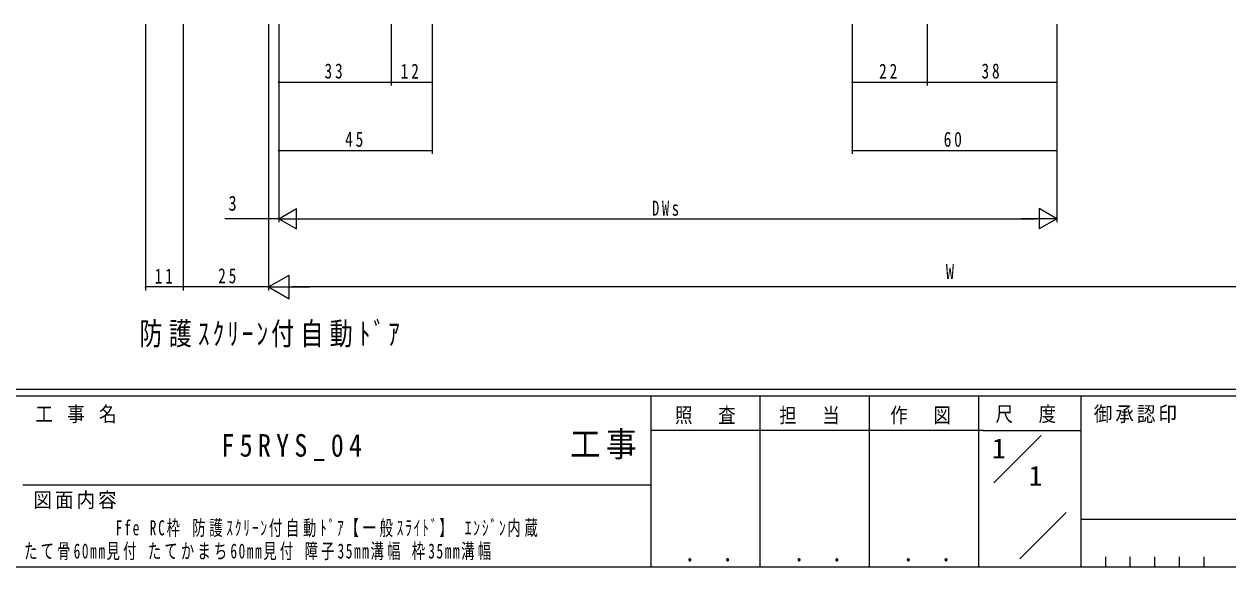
# Model space of a CAD drawing. Units: millimetres, scale not verified. Extents: x -567 to 567, y -403 to 403.
# Drawn here: x -10.3 to 342.4, y -403 to -244 of the extents above; entities that cross this region are included whole.
import ezdxf
from ezdxf.enums import TextEntityAlignment as Align

# ---------------------------------------------------------------- set-up
doc = ezdxf.new("R2010")
doc.units = ezdxf.units.MM
doc.header["$LTSCALE"] = 2
doc.layers.add('0-1_USER1', color=7, linetype='Continuous', lineweight=18)
doc.layers.add('0-7_YKK_D', color=6, linetype='Continuous', lineweight=18)
doc.layers.add('0-2_YKK_ZWAK', color=7, linetype='Continuous')
doc.styles.add('ＭＳ ゴシック', font='')
doc.styles.get('ＭＳ ゴシック').set_extended_font_data('MS Gothic')

msp = doc.modelspace()

# ---------------------------------------------------------------- linework, layer by layer
at = {"layer": '0-1_USER1'}
for p, q in [((537.274, -351), (-562.726, -351)), ((483.274, -353), (-562.726, -353)), ((173.274, -353), (173.274, -403)), ((205.274, -353), (205.274, -403)), ((237.274, -353), (237.274, -403)), ((269.274, -353), (269.274, -403)), ((299.274, -353), (299.274, -403)), ((270.68, -362.999), (173.274, -362.999)), ((270.68, -362.999), (299.274, -362.999)), ((273.803, -378.337), (287.65, -364.49)), ((-10.726, -378.999), (173.274, -378.999)), ((281.377, -400.636), (294.983, -387.03)), ((299.274, -389), (443.274, -389)), ((306.474, -400), (306.474, -403)), ((313.674, -400), (313.674, -403)), ((320.874, -400), (320.874, -403)), ((328.074, -400), (328.074, -403)), ((335.274, -400), (335.274, -403)), ((-562.726, -403), (483.274, -403))]:
    msp.add_line(p, q, dxfattribs=at)
at = {"layer": '0-7_YKK_D'}
for p, q in [((25.274, -244), (25.274, -322)), ((36.274, -244), (36.274, -322)), ((36.274, -244), (36.274, -322)), ((61.274, -244), (61.274, -322)), ((61.274, -244), (61.274, -322)), ((61.274, -244), (61.274, -302)), ((64.274, -244), (64.274, -302)), ((64.274, -244), (64.274, -282)), ((64.274, -244), (64.274, -262)), ((64.274, -244), (64.274, -302)), ((97.274, -244), (97.274, -262)), ((97.274, -244), (97.274, -262)), ((109.273, -244), (109.273, -282)), ((109.273, -244), (109.273, -262)), ((232.273, -244), (232.273, -262)), ((232.273, -244), (232.273, -282)), ((254.273, -244), (254.273, -262)), ((254.273, -244), (254.273, -262)), ((292.273, -244), (292.273, -302)), ((292.273, -244), (292.273, -262)), ((292.273, -244), (292.273, -282)), ((64.274, -261), (97.274, -261)), ((97.274, -261), (109.273, -261)), ((232.273, -261), (254.273, -261)), ((254.273, -261), (292.273, -261)), ((64.274, -281), (109.273, -281)), ((232.273, -281), (292.273, -281)), ((64.274, -301), (69.47, -298)), ((69.47, -304), (69.47, -298)), ((292.273, -301), (287.077, -298)), ((287.077, -298), (287.077, -304)), ((64.274, -301), (69.47, -304)), ((64.274, -301), (74.666, -301)), ((70.274, -301), (286.273, -301)), ((292.273, -301), (281.881, -301)), ((292.273, -301), (287.077, -304)), ((61.274, -321), (67.336, -317.5)), ((67.336, -324.5), (67.336, -317.5)), ((36.274, -321), (25.274, -321)), ((61.274, -321), (36.274, -321)), ((61.274, -321), (67.336, -324.5)), ((61.274, -321), (73.398, -321)), ((454.274, -321), (68.274, -321))]:
    msp.add_line(p, q, dxfattribs=at)
msp.add_lwpolyline([(64.274, -301), (61.274, -301), (48.479, -301)], dxfattribs=at)
for centre, start, end in [((64.274, -261), 0, 180), ((97.274, -261), 0, 180), ((97.274, -261), 0.00017, 180.00017), ((109.273, -261), 0.00017, 180.00017), ((232.273, -261), 0, 180), ((254.273, -261), 0, 180), ((254.273, -261), 0, 180), ((292.273, -261), 0, 180), ((64.274, -261), 180, 0), ((97.274, -261), 180, 0), ((97.274, -261), 180.00017, 0.00017), ((109.273, -261), 180.00017, 0.00017), ((232.273, -261), 180, 0), ((254.273, -261), 180, 0), ((254.273, -261), 180, 0), ((292.273, -261), 180, 0), ((64.274, -281), 0.00007, 180.00007), ((64.274, -281), 180.00007, 0.00007), ((109.273, -281), 0.00007, 180.00007), ((109.273, -281), 180.00007, 0.00007), ((232.273, -281), 0.00007, 180.00007), ((232.273, -281), 180.00007, 0.00007), ((292.273, -281), 0.00007, 180.00007), ((292.273, -281), 180.00007, 0.00007), ((61.274, -301), 0, 180), ((61.274, -301), 180, 0), ((25.274, -321), 0, 180), ((36.274, -321), 0, 180), ((36.274, -321), 0.00007, 180.00007), ((25.274, -321), 180, 0), ((36.274, -321), 180, 0), ((36.274, -321), 180.00007, 0.00007)]:
    msp.add_arc(centre, 0.106, start, end, dxfattribs=at)

# ---------------------------------------------------------------- texts
at = {"layer": '0-1_USER1', "attachment_point": 7, "style": 'ＭＳ ゴシック'}
for s, insert, char_height in [('\\T1.22;\\W0.85;工\\~事\\~名', (-6.994, -360.904), 4.399), ('\\T1.24;\\W0.85;照\\~\\~査', (180.401, -361.258), 4.399), ('\\T1.24;\\W0.85;担\\~\\~当', (210.923, -361.258), 4.399), ('\\T1.24;\\W0.85;作\\~\\~図', (243.445, -361.232), 4.399), ('\\T1.24;\\W0.85;尺\\~\\~度', (274.292, -360.91), 4.399), ('\\T1.17;\\W0.9;御承認印', (303.084, -360.904), 4.399), ('\\T1.17;\\W0.9;工事', (149.605, -371.509), 7.331), ('\\T1.17;\\W0.9;図面内容', (-7.558, -386.069), 4.399), ('\\T1.24;\\W0.85;\\~．\\~．', (179.638, -401.494), 5.132), ('\\T1.24;\\W0.85;\\~．\\~．', (211.638, -401.494), 5.132), ('\\T1.24;\\W0.85;\\~．\\~．', (243.638, -401.494), 5.132)]:
    msp.add_mtext(s, dxfattribs=dict(at, insert=insert, char_height=char_height))
at = {"layer": '0-2_YKK_ZWAK', "style": 'ＭＳ ゴシック'}
for p in [(273.274, -372.999), (284.036, -380.999)]:
    msp.add_text('1', height=5.865, dxfattribs=at).set_placement(p, align=Align.BOTTOM_LEFT)
at = {"layer": '0-2_YKK_ZWAK', "attachment_point": 7, "style": 'ＭＳ ゴシック'}
for s, insert, char_height in [('\\T1.27;\\W0.75;\\~防護ｽｸﾘｰﾝ付自動ﾄﾞｱ', (19.214, -338.734), 6.598), ('\\T1.4;\\W0.85;F5RYS_04', (47.496, -371.963), 6.598), ('\\T1.28;\\W0.65;Ffe\\~RC枠\\~防護ｽｸﾘｰﾝ付自動ﾄﾞｱ【一般ｽﾗｲﾄﾞ】\\~ｴﾝｼﾞﾝ内蔵', (16.52, -394.263), 4.399), ('\\T1.24;\\W0.65;たて骨60mm見付\\~たてかまち60mm見付\\~障子35mm溝幅\\~枠35mm溝幅', (-10.3, -401.035), 4.399)]:
    msp.add_mtext(s, dxfattribs=dict(at, insert=insert, char_height=char_height))
at = {"layer": '0-7_YKK_D', "color": 7, "style": 'ＭＳ ゴシック', "width": 0.8}
for s, p in [('3', (49.568, -300)), ('W', (259.739, -320))]:
    msp.add_text(s, height=4.399, dxfattribs=at).set_placement(p, align=Align.BOTTOM_LEFT)
at = {"layer": '0-7_YKK_D', "color": 7, "char_height": 4.399, "attachment_point": 7, "style": 'ＭＳ ゴシック'}
for s, insert in [('\\T1.37;\\W0.75;33', (77.704, -260)), ('\\T1.37;\\W0.75;12', (100.021, -260)), ('\\T1.37;\\W0.75;22', (240.179, -260)), ('\\T1.37;\\W0.75;38', (270.179, -260)), ('\\T1.37;\\W0.75;45', (83.74, -280)), ('\\T1.37;\\W0.75;60', (259.106, -280)), ('\\T1.38;\\W0.7;DWs', (173.669, -300.2)), ('\\T1.37;\\W0.75;11', (27.96, -320)), ('\\T1.37;\\W0.75;25', (46.542, -320))]:
    msp.add_mtext(s, dxfattribs=dict(at, insert=insert))

doc.saveas('drawing.dxf')
